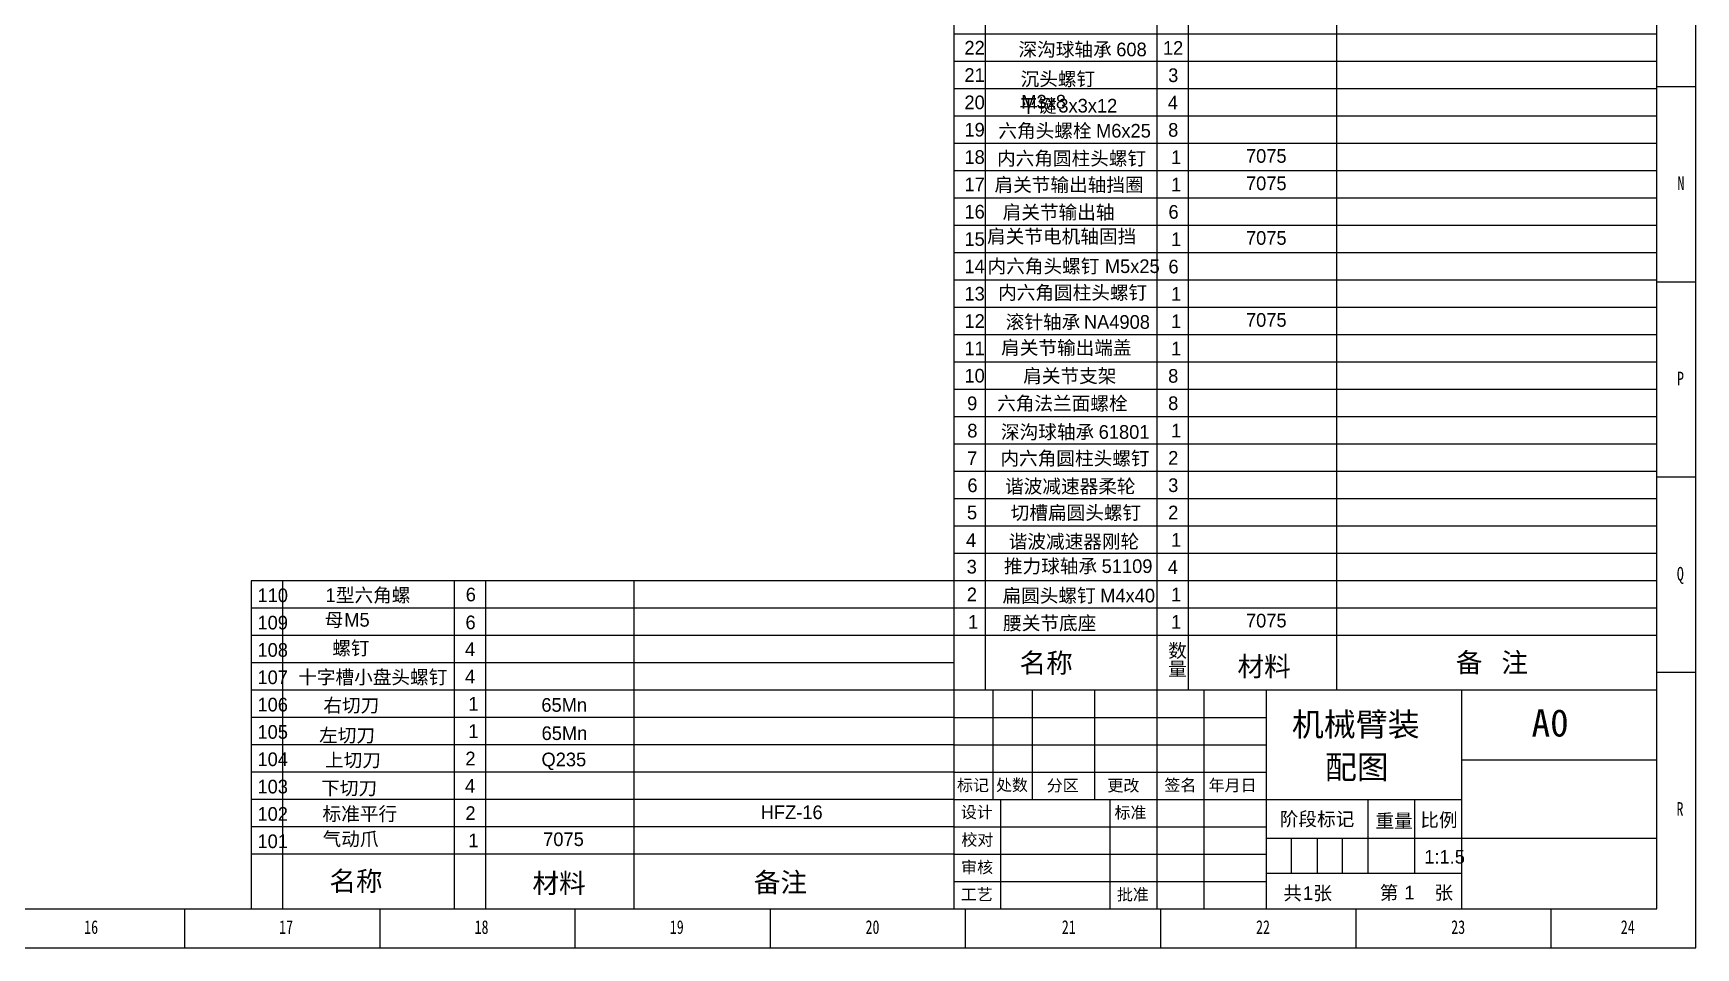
# Model space of a CAD drawing. Header units: millimetres. Extents: x 56 to 1245, y 45 to 886.
# Drawn here: x 819.5 to 1245.4, y 44.8 to 279.1 of the extents above; entities that cross this region are included whole.
import ezdxf

# ---------------------------------------------------------------- set-up
doc = ezdxf.new("R2010")
doc.units = ezdxf.units.MM
doc.styles.add('MtXpl_', font='SimSun.ttf')
doc.styles.add('MtXpl___shx', font='机械制图_长仿宋体.shx')
doc.styles.add('SLDTEXTSTYLE1', font='hyswlongfangsong.ttf')
doc.styles.add('长仿宋', font='', dxfattribs={"height": 3.5})
doc.styles.get('长仿宋').set_extended_font_data('ChangFangSong')

msp = doc.modelspace()

# ---------------------------------------------------------------- linework, layer by layer
at = {"layer": 'Defpoints', "lineweight": -3}
for p, q in [((1245.36, 44.84), (1245.36, 885.84)), ((1235.36, 54.84), (1235.36, 875.89)), ((1055.36, 824.84), (1055.36, 110.84)), ((1063.36, 824.84), (1063.36, 110.84)), ((1107.36, 824.84), (1107.36, 110.84)), ((1115.36, 824.84), (1115.36, 110.84)), ((1153.36, 824.84), (1153.36, 110.84)), ((1235.36, 278.84), (1055.36, 278.84)), ((1235.36, 271.84), (1055.36, 271.84)), ((1235.36, 264.84), (1055.36, 264.84)), ((1245.36, 265.34), (1235.36, 265.34)), ((1235.36, 257.84), (1055.36, 257.84)), ((1235.36, 250.84), (1055.36, 250.84)), ((1235.36, 243.84), (1055.36, 243.84)), ((1235.36, 236.84), (1055.36, 236.84)), ((1235.36, 229.84), (1055.36, 229.84)), ((1235.36, 222.84), (1055.36, 222.84)), ((1235.36, 215.84), (1055.36, 215.84)), ((1245.36, 215.34), (1235.36, 215.34)), ((1235.36, 208.84), (1055.36, 208.84)), ((1235.36, 201.84), (1055.36, 201.84)), ((1235.36, 194.84), (1055.36, 194.84)), ((1235.36, 187.84), (1055.36, 187.84)), ((1235.36, 180.84), (1055.36, 180.84)), ((1235.36, 173.84), (1055.36, 173.84)), ((1235.36, 166.84), (1055.36, 166.84)), ((1245.36, 165.34), (1235.36, 165.34)), ((1235.36, 159.84), (1055.36, 159.84)), ((1235.36, 152.84), (1055.36, 152.84)), ((1235.36, 145.84), (1055.36, 145.84)), ((875.36, 138.84), (875.36, 54.84)), ((1055.36, 138.84), (875.36, 138.84)), ((883.36, 138.84), (883.36, 54.84)), ((927.36, 138.84), (927.36, 54.84)), ((935.36, 138.84), (935.36, 54.84)), ((973.36, 138.84), (973.36, 54.84)), ((1235.36, 138.84), (1055.36, 138.84)), ((1055.36, 131.84), (875.36, 131.84)), ((1235.36, 131.84), (1055.36, 131.84)), ((1055.36, 124.84), (875.36, 124.84)), ((1235.36, 124.84), (1055.36, 124.84)), ((1055.36, 124.84), (1055.36, 110.84)), ((1063.36, 124.84), (1063.36, 110.84)), ((1107.36, 124.84), (1107.36, 110.84)), ((1115.36, 124.84), (1115.36, 110.84)), ((1153.36, 124.84), (1153.36, 110.84)), ((1055.36, 117.84), (875.36, 117.84)), ((1245.36, 115.34), (1235.36, 115.34)), ((1055.36, 110.84), (875.36, 110.84)), ((1235.36, 110.84), (1055.36, 110.84)), ((1055.36, 110.84), (1055.36, 54.84)), ((1065.36, 110.84), (1065.36, 82.84)), ((1075.36, 110.84), (1075.36, 82.84)), ((1091.36, 110.84), (1091.36, 82.84)), ((1107.36, 110.84), (1107.36, 54.84)), ((1119.36, 110.84), (1119.36, 54.84)), ((1135.36, 110.84), (1135.36, 54.84)), ((1185.36, 110.84), (1185.36, 54.84)), ((1055.36, 103.84), (875.36, 103.84)), ((1055.36, 103.84), (1135.36, 103.84)), ((1055.36, 96.84), (875.36, 96.84)), ((1055.36, 96.84), (1135.36, 96.84)), ((1055.36, 89.84), (875.36, 89.84)), ((1055.36, 89.84), (1135.36, 89.84)), ((1235.36, 92.84), (1185.36, 92.84)), ((1055.36, 82.84), (875.36, 82.84)), ((1055.36, 82.84), (1185.36, 82.84)), ((1067.36, 54.84), (1067.36, 82.84)), ((1095.36, 54.84), (1095.36, 82.84)), ((1161.36, 82.84), (1161.36, 63.84)), ((1173.36, 82.84), (1173.36, 63.84)), ((1055.36, 75.84), (875.36, 75.84)), ((1055.36, 75.84), (1135.36, 75.84)), ((1235.36, 72.84), (1135.36, 72.84)), ((1141.86, 63.84), (1141.86, 72.84)), ((1148.36, 72.84), (1148.36, 63.84)), ((1154.86, 63.84), (1154.86, 72.84)), ((1055.36, 68.84), (875.36, 68.84)), ((1055.36, 68.84), (1135.36, 68.84)), ((1055.36, 61.84), (1135.36, 61.84)), ((1185.36, 63.84), (1135.36, 63.84)), ((1161.36, 63.84), (1154.86, 63.84)), ((81.36, 54.84), (1235.36, 54.84)), ((858.36, 44.84), (858.36, 54.84)), ((908.36, 44.84), (908.36, 54.84)), ((958.36, 44.84), (958.36, 54.84)), ((1008.36, 44.84), (1008.36, 54.84)), ((1058.36, 44.84), (1058.36, 54.84)), ((1108.36, 44.84), (1108.36, 54.84)), ((1158.36, 44.84), (1158.36, 54.84)), ((1208.36, 44.84), (1208.36, 54.84)), ((56.36, 44.84), (1245.36, 44.84))]:
    msp.add_line(p, q, dxfattribs=at)

# ---------------------------------------------------------------- texts
at = {"layer": 'Defpoints'}
for s, height, style, p in [('22', 3.5, 'MtXpl___shx', (1058.05, 273.61)), ('深沟球轴承', 3.5, 'MtXpl_', (1071.9, 273.16)), ('12', 3.5, '长仿宋', (1108.89, 273.56)), ('608', 3.5, 'MtXpl___shx', (1096.93, 273.16)), ('21', 3.5, 'MtXpl___shx', (1058.05, 266.61)), ('沉头螺钉', 3.5, 'MtXpl_', (1072.43, 265.6)), ('3', 3.5, '长仿宋', (1110.23, 266.56)), ('20', 3.5, 'MtXpl___shx', (1058.05, 259.61)), ('平键', 3.5, 'MtXpl_', (1072.09, 258.76)), ('M3x8', 3.5, 'MtXpl___shx', (1072.62, 259.77)), ('3x3x12', 3.5, 'MtXpl___shx', (1082.1, 258.76)), ('4', 3.5, '长仿宋', (1110.14, 259.56)), ('19', 3.5, 'MtXpl___shx', (1058.05, 252.61)), ('六角头螺栓', 3.5, 'MtXpl_', (1066.73, 252.34)), ('M6x25', 3.5, 'MtXpl___shx', (1091.75, 252.34)), ('8', 3.5, '长仿宋', (1110.23, 252.56)), ('18', 3.5, 'MtXpl___shx', (1058.05, 245.61)), ('内六角圆柱头螺钉', 3.5, 'MtXpl_', (1066.39, 245.26)), ('1', 3.5, '长仿宋', (1110.98, 245.56)), ('7075', 3.5, '长仿宋', (1130.15, 245.88)), ('17', 3.5, 'MtXpl___shx', (1058.05, 238.61)), ('肩关节输出轴挡圈', 3.5, 'MtXpl_', (1065.75, 238.49)), ('1', 3.5, '长仿宋', (1110.98, 238.56)), ('7075', 3.5, '长仿宋', (1130.15, 238.88)), ('N', 3.5, 'SLDTEXTSTYLE1', (1240.68, 238.88)), ('16', 3.5, 'MtXpl___shx', (1058.05, 231.61)), ('肩关节输出轴', 3.5, 'MtXpl_', (1067.84, 231.46)), ('6', 3.5, '长仿宋', (1110.31, 231.56)), ('15', 3.5, 'MtXpl___shx', (1058.05, 224.61)), ('肩关节电机轴固挡', 3.5, 'MtXpl_', (1063.85, 225.3)), ('1', 3.5, '长仿宋', (1110.98, 224.56)), ('7075', 3.5, '长仿宋', (1130.15, 224.88)), ('内六角头螺钉', 3.5, 'MtXpl_', (1063.97, 217.65)), ('14', 3.5, 'MtXpl___shx', (1058.05, 217.61)), ('M5x25', 3.5, 'MtXpl___shx', (1094.01, 217.65)), ('6', 3.5, '长仿宋', (1110.31, 217.56)), ('13', 3.5, 'MtXpl___shx', (1058.05, 210.61)), ('内六角圆柱头螺钉', 3.5, 'MtXpl_', (1066.66, 210.89)), ('1', 3.5, '长仿宋', (1110.98, 210.56)), ('12', 3.5, 'MtXpl___shx', (1058.05, 203.61)), ('滚针轴承', 3.5, 'MtXpl_', (1068.63, 203.37)), ('NA4908', 3.5, 'MtXpl___shx', (1088.65, 203.37)), ('1', 3.5, '长仿宋', (1110.98, 203.56)), ('7075', 3.5, '长仿宋', (1130.15, 203.88)), ('肩关节输出端盖', 3.5, 'MtXpl_', (1067.44, 196.78)), ('11', 3.5, 'MtXpl___shx', (1058.05, 196.61)), ('1', 3.5, '长仿宋', (1110.98, 196.56)), ('10', 3.5, 'MtXpl___shx', (1058.05, 189.61)), ('肩关节支架', 3.5, 'MtXpl_', (1073.1, 189.54)), ('8', 3.5, '长仿宋', (1110.23, 189.56)), ('P', 3.5, 'SLDTEXTSTYLE1', (1240.57, 188.88)), ('9', 3.5, 'MtXpl___shx', (1058.74, 182.53)), ('六角法兰面螺栓', 3.5, 'MtXpl_', (1066.42, 182.51)), ('8', 3.5, '长仿宋', (1110.23, 182.56)), ('8', 3.5, 'MtXpl___shx', (1058.78, 175.53)), ('深沟球轴承', 3.5, 'MtXpl_', (1067.4, 175.19)), ('1', 3.5, '长仿宋', (1110.98, 175.56)), ('61801', 3.5, 'MtXpl___shx', (1092.43, 175.19)), ('7', 3.5, 'MtXpl___shx', (1058.74, 168.45)), ('内六角圆柱头螺钉', 3.5, 'MtXpl_', (1067.26, 168.44)), ('2', 3.5, '长仿宋', (1110.23, 168.56)), ('6', 3.5, 'MtXpl___shx', (1058.81, 161.53)), ('谐波减速器柔轮', 3.5, 'MtXpl_', (1068.46, 161.28)), ('3', 3.5, '长仿宋', (1110.23, 161.56)), ('5', 3.5, 'MtXpl___shx', (1058.7, 154.57)), ('切槽扁圆头螺钉', 3.5, 'MtXpl_', (1069.89, 154.51)), ('2', 3.5, '长仿宋', (1110.23, 154.56)), ('4', 3.5, 'MtXpl___shx', (1058.46, 147.49)), ('谐波减速器刚轮', 3.5, 'MtXpl_', (1069.39, 147.13)), ('1', 3.5, '长仿宋', (1110.98, 147.56)), ('推力球轴承', 3.5, 'MtXpl_', (1068.16, 140.82)), ('3', 3.5, 'MtXpl___shx', (1058.62, 140.69)), ('51109', 3.5, 'MtXpl___shx', (1093.19, 140.82)), ('4', 3.5, '长仿宋', (1110.14, 140.56)), ('Q', 3.5, 'SLDTEXTSTYLE1', (1240.52, 138.88)), ('110', 3.5, 'MtXpl___shx', (876.97, 133.36)), ('1', 3.5, '长仿宋', (894.39, 133.39)), ('型六角螺', 3.5, 'MtXpl_', (897.05, 133.39)), ('6', 3.5, '长仿宋', (930.31, 133.56)), ('2', 3.5, 'MtXpl___shx', (1058.66, 133.57)), ('扁圆头螺钉', 3.5, 'MtXpl_', (1067.79, 133.29)), ('M4x40', 3.5, 'MtXpl___shx', (1092.82, 133.29)), ('1', 3.5, '长仿宋', (1110.98, 133.56)), ('109', 3.5, 'MtXpl___shx', (876.97, 126.36)), ('母', 3.5, 'MtXpl_', (894.19, 127.07)), ('M5', 3.5, '长仿宋', (899.2, 127.07)), ('6', 3.5, '长仿宋', (930.25, 126.42)), ('1', 3.5, 'MtXpl___shx', (1058.97, 126.53)), ('腰关节底座', 3.5, 'MtXpl_', (1067.96, 126.24)), ('1', 3.5, '长仿宋', (1110.98, 126.55)), ('7075', 3.5, '长仿宋', (1130.15, 126.88)), ('螺钉', 3.5, 'MtXpl_', (896.12, 119.81)), ('108', 3.5, 'MtXpl___shx', (876.97, 119.36)), ('4', 3.5, '长仿宋', (930.14, 119.56)), ('名称', 5, 'MtXpl_', (1072.16, 115.28)), ('数', 3.5, 'MtXpl___shx', (1110.23, 119.17)), ('材料', 5, 'MtXpl_', (1127.99, 114.39)), ('备', 5, 'MtXpl_', (1183.92, 115.38)), ('注', 5, 'MtXpl_', (1195.59, 115.38)), ('107', 3.5, 'MtXpl___shx', (876.97, 112.36)), ('十字槽小盘头螺钉', 3.5, 'MtXpl_', (887.41, 112.39)), ('4', 3.5, '长仿宋', (930.14, 112.56)), ('量', 3.5, 'MtXpl___shx', (1110.23, 114.5)), ('106', 3.5, 'MtXpl___shx', (876.97, 105.36)), ('右切刀', 3.5, 'MtXpl_', (893.84, 105.19)), ('1', 3.5, '长仿宋', (930.98, 105.56)), ('65Mn', 3.5, '长仿宋', (949.68, 105.27)), ('机械臂装', 6, 'MtXpl_', (1141.91, 99.04)), ('A0', 7, 'MtXpl_', (1203.3, 98.93)), ('105', 3.5, 'MtXpl___shx', (876.97, 98.36)), ('左切刀', 3.5, 'MtXpl_', (892.76, 97.5)), ('1', 3.5, '长仿宋', (930.98, 98.56)), ('65Mn', 3.5, '长仿宋', (949.74, 98.04)), ('104', 3.5, 'MtXpl___shx', (876.97, 91.36)), ('上切刀', 3.5, 'MtXpl_', (894.27, 91.16)), ('2', 3.5, '长仿宋', (930.23, 91.56)), ('Q235', 3.5, '长仿宋', (949.72, 91.31)), ('  配图', 6, 'MtXpl_', (1142.21, 88.1)), ('103', 3.5, 'MtXpl___shx', (876.97, 84.36)), ('下切刀', 3.5, 'MtXpl_', (893.29, 83.99)), ('4', 3.5, '长仿宋', (930.14, 84.56)), ('标记', 3, 'MtXpl_', (1056.15, 84.99)), ('处数', 3, 'MtXpl_', (1066.14, 85.01)), ('分区', 3, 'MtXpl_', (1079.14, 84.89)), ('更改', 3, 'MtXpl_', (1094.67, 84.9)), ('签名', 3, 'MtXpl_', (1109.28, 85)), ('年月日', 3, 'MtXpl_', (1120.59, 84.96)), ('102', 3.5, 'MtXpl___shx', (876.97, 77.36)), ('标准平行', 3.5, 'MtXpl_', (893.64, 77.38)), ('2', 3.5, '长仿宋', (930.23, 77.56)), ('HFZ-16', 3.5, '长仿宋', (1005.87, 77.78)), ('设计', 3, 'MtXpl_', (1057.12, 78.07)), ('设计', 3, 'MtXpl_', (1057.12, 78.07)), ('标准', 3, 'MtXpl_', (1096.49, 77.96)), ('R', 3.5, 'SLDTEXTSTYLE1', (1240.44, 78.63)), ('阶段标记', 3.5, 'MtXpl_', (1138.81, 76.06)), ('重量', 3.5, 'MtXpl_', (1163.33, 75.58)), ('比例', 3.5, 'MtXpl_', (1174.81, 75.83)), ('101', 3.5, 'MtXpl___shx', (876.97, 70.36)), ('气动爪', 3.5, 'MtXpl_', (893.64, 70.96)), ('1', 3.5, '长仿宋', (930.98, 70.56)), ('7075', 3.5, '长仿宋', (950.15, 70.88)), ('校对', 3, 'MtXpl_', (1057.26, 70.99)), ('1:1.5', 3.5, 'MtXpl___shx', (1175.83, 66.38)), ('名称', 5, 'MtXpl_', (895.38, 59.39)), ('材料', 5, 'MtXpl_', (947.39, 58.87)), ('备注', 5, 'MtXpl_', (1004.12, 59.09)), ('审核', 3, 'MtXpl_', (1057.21, 63.95)), ('工艺', 3, 'MtXpl_', (1057.12, 56.99)), ('批准', 3, 'MtXpl_', (1097.1, 56.97)), ('共', 3.5, 'MtXpl_', (1139.73, 57.08)), ('1', 3.5, 'MtXpl___shx', (1144.74, 57.08)), ('张', 3.5, 'MtXpl_', (1147.41, 57.08)), ('第', 3.5, 'MtXpl_', (1164.42, 57.2)), (' 1 ', 3.5, 'MtXpl___shx', (1169.43, 57.2)), ('张', 3.5, 'MtXpl_', (1178.43, 57.2)), ('16', 3.5, 'SLDTEXTSTYLE1', (832.58, 48.38)), ('17', 3.5, 'SLDTEXTSTYLE1', (882.52, 48.38)), ('18', 3.5, 'SLDTEXTSTYLE1', (932.58, 48.38)), ('19', 3.5, 'SLDTEXTSTYLE1', (982.58, 48.38)), ('20', 3.5, 'SLDTEXTSTYLE1', (1032.71, 48.38)), ('21', 3.5, 'SLDTEXTSTYLE1', (1082.99, 48.38)), ('22', 3.5, 'SLDTEXTSTYLE1', (1132.74, 48.38)), ('23', 3.5, 'SLDTEXTSTYLE1', (1182.73, 48.38)), ('24', 3.5, 'SLDTEXTSTYLE1', (1226.16, 48.38))]:
    msp.add_text(s, height=height, dxfattribs=dict(at, style=style)).set_placement(p)

doc.saveas('drawing.dxf')
